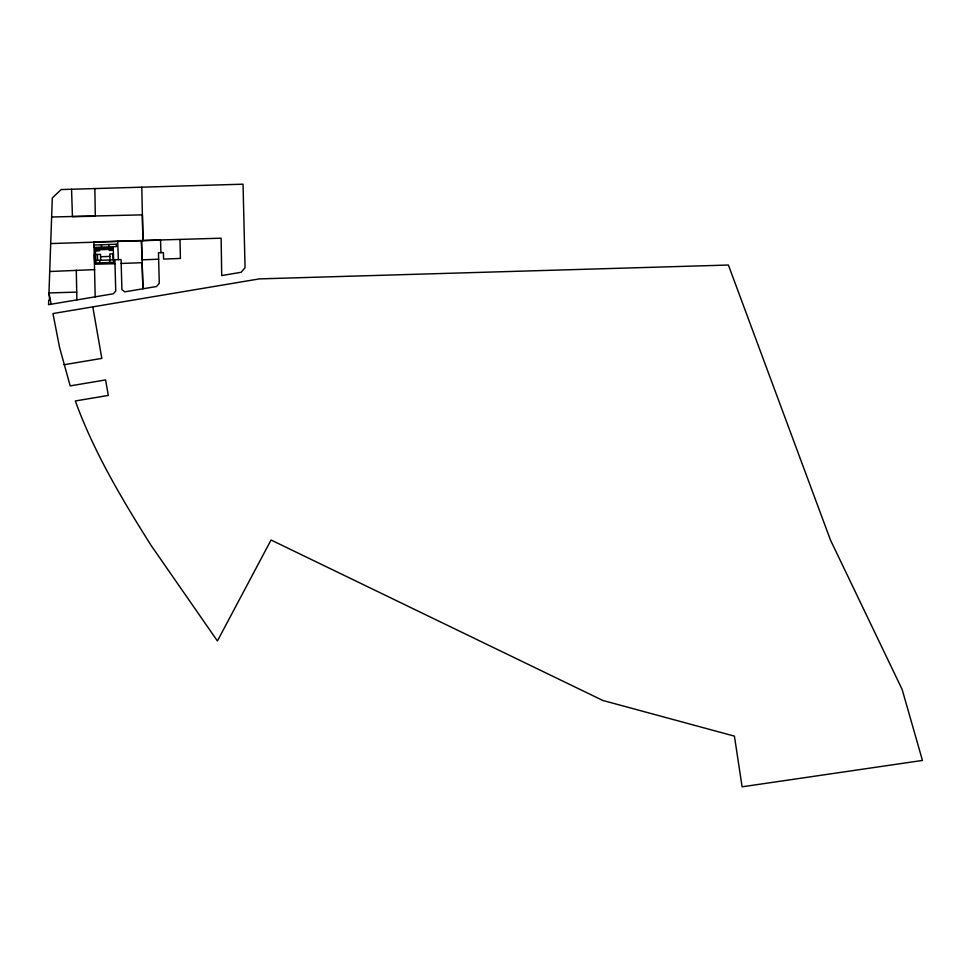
<?xml version="1.0" encoding="UTF-8"?>
<svg xmlns="http://www.w3.org/2000/svg" width="971" height="971" viewBox="0 0 971 971"><rect width="100%" height="100%" fill="white"/><g stroke="black" fill="none" stroke-linecap="round" stroke-linejoin="round"><path stroke-width="1.46" d="M51.16 304.214L48.55 304.663L48.72 300.112L49.727 299.954L48.938 293.74L52.3 197.963L61.149 189.563L243.041 184.187L245.056 267.68L241.111 272.305L221.704 275.558L221.133 238.198L93.92 241.913L95.182 296.835L51.16 304.214L48.963 292.939L76.733 292.113M95.182 296.835L113.376 293.764L115.743 290.997L114.881 259.743L121.072 259.548L121.909 289.601L124.774 291.846L156.537 286.518L159.293 283.277L158.455 252.751L163.407 252.594L163.589 259.087L180.4 258.432L179.999 239.485M92.803 306.872L52.968 313.56L59.522 347.266L70.179 385.888L105.584 379.928L108.303 395.428L75.325 400.974C93.908 452.207 122.055 499.312 150.991 545.277L217.419 640.969L271.055 540.01L602.821 700.455L734.428 736.139L742.099 786.813L922.45 760.439L902.132 689.422L830.508 540.131L728.384 265.034L259.269 278.895L92.803 306.872L101.821 358.396L63.965 364.744M49.703 271.504L94.685 269.622M50.698 243.563L160.543 240.104L160.943 252.678M95.413 249.899L113.279 249.219M95.449 250.991L99.43 250.834L99.394 249.741M113.316 250.312L109.335 250.457L109.298 249.365M100.596 256.745L109.893 256.393M113.631 259.815L94.515 260.519L94.321 254.572L100.511 254.341L100.717 260.313M158.637 259.221L142.057 259.827L141.463 240.687L142.943 288.8L142.13 262.692L121.181 263.457M94.588 264.209L114.991 263.724M51.621 216.994L142.385 214.858L142.931 240.65L141.802 187.185M117.673 241.014L118.377 259.633M113.097 259.815L112.903 253.868L109.808 253.989L110.002 259.961M109.662 259.973L109.735 262.461M108.873 244.51L108.958 246.877M101.445 244.789L101.518 247.168M99.746 260.349L99.831 262.838M97.416 254.463L97.61 260.398M71.563 189.26L72.437 216.63L95.292 216.242L94.855 188.568M76.284 270.266L76.879 299.905M116.314 244.219L94.005 245.068L94.09 247.447L116.386 246.598L116.314 244.219M113.231 247.811L95.364 248.491L95.85 262.995L113.716 262.316L113.231 247.811"/></g></svg>
